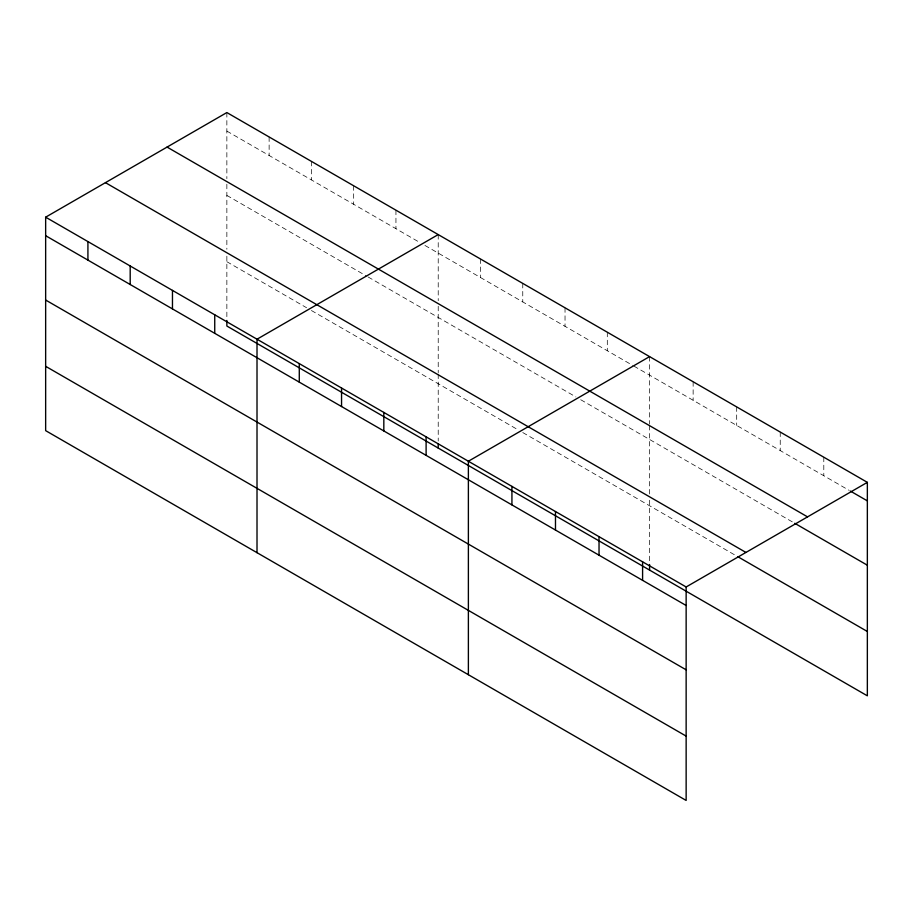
<?xml version="1.0" encoding="UTF-8"?>
<svg xmlns="http://www.w3.org/2000/svg" width="913" height="913" viewBox="0 0 913 913"><rect width="100%" height="100%" fill="white"/><g stroke="black" fill="none" stroke-linecap="round" stroke-linejoin="round"><path stroke-width="0.68" stroke-dasharray="4.57 3.42" d="M226.858 112.561L226.858 178.64M226.858 131.084L420.106 242.653M424.933 245.437L632.675 365.383M633.884 366.079L849.204 490.395M226.858 195.416L366.958 276.308M368.167 277.004L575.909 396.938M580.736 399.734L793.545 522.59M226.858 261.7L306.574 307.727M311.401 310.511L517.933 429.749M522.761 432.545L736.688 556.051M823.8 457.196L823.8 475.719M780.238 432.054L780.238 450.577M736.688 406.913L736.688 425.435M693.138 381.76L693.138 400.282M649.577 356.618L649.577 424.089M649.577 425.492L649.577 494.709M649.577 500.233L649.577 563.104M607.305 332.218L607.305 350.74M565.033 307.807L565.033 326.329M522.761 283.407L522.761 301.929M480.489 258.995L480.489 277.518M438.217 234.595L438.217 300.662M438.217 306.254L438.217 372.687M438.217 374.068L438.217 441.07M395.945 210.184L395.945 228.707M353.673 185.784L353.673 204.295M311.401 161.373L311.401 179.895M269.13 136.961L269.13 155.484M226.858 184.232L226.858 249.272M226.858 256.176L226.858 319.036"/><path stroke-width="1.37" d="M45.65 217.18L686.142 586.968L686.142 800.439L45.65 430.651L45.65 217.18L226.858 112.561L867.35 482.349L867.35 695.82L226.858 326.032L226.858 320.44M438.217 234.595L257.01 339.214L257.01 552.685M649.577 356.618L468.38 461.236L468.38 674.707M686.142 586.968L867.35 482.349M850.414 491.091L867.35 500.872M167.056 147.084L807.549 516.872M794.755 523.297L867.35 565.204M105.452 182.657L745.944 552.445M737.898 556.747L867.35 631.488M45.65 235.702L686.142 605.49M45.65 300.035L686.142 669.822M45.65 366.318L686.142 736.106M649.577 564.496L649.577 570.089M642.592 561.815L642.592 580.337M599.031 536.673L599.031 555.195M555.481 511.531L555.481 530.054M511.931 486.389L511.931 504.9M438.217 443.866L438.217 448.066M426.109 436.836L426.109 455.359M383.825 412.425L383.825 430.947M341.553 388.025L341.553 406.547M299.281 363.614L299.281 382.136M214.738 314.802L214.738 333.325M172.466 290.402L172.466 308.925M130.194 265.991L130.194 284.514M87.922 241.591L87.922 260.102"/></g></svg>
